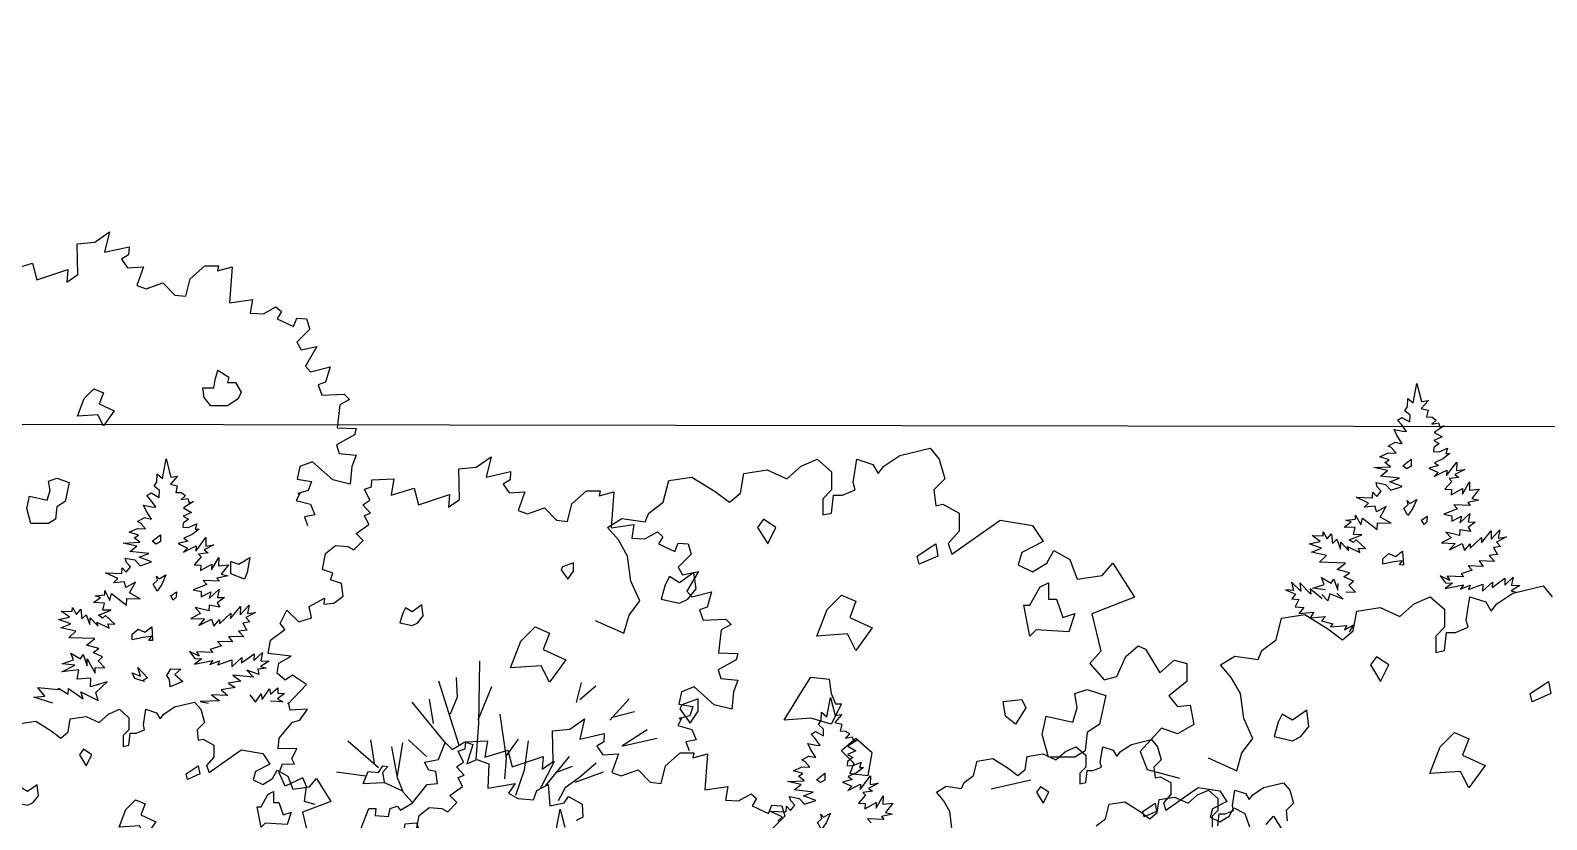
# Model space of a CAD drawing. Header units: inches. Extents: x -11 to 128, y 7 to 56.
# Drawn here: x 47.444 to 48.76, y 23.763 to 24.448 of the extents above; entities that cross this region are included whole.
import ezdxf

# ---------------------------------------------------------------- set-up
doc = ezdxf.new("R2010")
doc.units = ezdxf.units.IN
doc.header["$MEASUREMENT"] = 0
doc.layers.add('CAY', color=94, linetype='Continuous')
doc.layers.add('CAY-3', color=61, linetype='Continuous')
picture_1 = doc.add_image_def('image1.jpg', size_in_pixel=(1680, 1093))

# ---------------------------------------------------------------- blocks, each defined once
blk = doc.blocks.new('A$C76451831')
at = {"layer": 'CAY'}
for p, q in [((2471.8, 2031.9), (2478.5, 2069.3)), ((2478.5, 2069.3), (2487.7, 2034.1)), ((2455.4, 2016.6), (2460.6, 2024.6)), ((2460.6, 2024.6), (2461.2, 2040.4)), ((2461.2, 2040.4), (2471.8, 2031.9)), ((2500.9, 2036.3), (2487.3, 2020.9)), ((2487.7, 2034.1), (2500.9, 2036.3)), ((2441.2, 1998.5), (2449.5, 2003.7)), ((2449, 1990.1), (2441.2, 1998.5)), ((2449.5, 2003.7), (2465, 1995)), ((2465.5, 2008.1), (2455.4, 2016.6)), ((2465, 1995), (2465.5, 2008.1)), ((2487.3, 2020.9), (2500.3, 2017.8)), ((2500.3, 2017.8), (2497.6, 2004.7)), ((2497.6, 2004.7), (2508, 2004.3)), ((2515.9, 1998.6), (2507.5, 1990.8)), ((2507.5, 1990.8), (2520.7, 1993)), ((2508, 2004.3), (2515.9, 1998.6)), ((2520.7, 1993), (2523.1, 1984.8)), ((2435.1, 1980.1), (2451.3, 1976.8)), ((2440.1, 1969.1), (2435.1, 1980.1)), ((2450.4, 1952.9), (2440.1, 1969.1)), ((2459, 1976.6), (2449, 1990.1)), ((2451.3, 1976.8), (2459, 1976.6)), ((2527.9, 1966), (2511.8, 1958.9)), ((2531.4, 1987.2), (2512.4, 1974.7)), ((2512.4, 1974.7), (2527.9, 1966)), ((2523.1, 1984.8), (2531.4, 1987.2)), ((1479.9, 1929.8), (1538.3, 1944)), ((1538.3, 1944), (1555.9, 1922.7)), ((2407, 1927.6), (2423.1, 1935.2)), ((2423.1, 1935.2), (2438.9, 1934.7)), ((2423.5, 1948.4), (2437, 1956)), ((2428.9, 1945.4), (2423.5, 1948.4)), ((2438.9, 1934.7), (2428.9, 1945.4)), ((2437, 1956), (2450.4, 1952.9)), ((2511.3, 1945.3), (2511.1, 1937.6)), ((2511.1, 1937.6), (2521.5, 1937.2)), ((2522, 1953.1), (2511.3, 1945.3)), ((2511.8, 1958.9), (2522, 1953.1)), ((2521.5, 1937.2), (2538.1, 1944.4)), ((2538.1, 1944.4), (2535, 1934)), ((2535, 1934), (2542.7, 1933.8)), ((1261.1, 1885), (1288.9, 1909.2)), ((1288.9, 1909.2), (1320.1, 1922.7)), ((1320.1, 1922.7), (1347.8, 1898.6)), ((1389.7, 1877.9), (1396.8, 1922.7)), ((1396.8, 1922.7), (1427.4, 1912.7)), ((1427.4, 1912.7), (1438, 1895)), ((1438, 1895), (1448.6, 1909.2)), ((1448.6, 1909.2), (1479.9, 1929.8)), ((1555.9, 1922.7), (1566.6, 1885)), ((2395.4, 1906.7), (2427.6, 1908.3)), ((2421.9, 1900.8), (2395.4, 1906.7)), ((2425.3, 1922), (2407, 1927.6)), ((2417, 1916.8), (2425.3, 1922)), ((2427.6, 1908.3), (2417, 1916.8)), ((2520.6, 1910.5), (2501.8, 1905.7)), ((2501.8, 1905.7), (2520.1, 1897.4)), ((2529.2, 1923.4), (2513.1, 1916.2)), ((2513.1, 1916.2), (2520.6, 1910.5)), ((2542.7, 1933.8), (2529.2, 1923.4)), ((2536.2, 1891.4), (2555.7, 1917.4)), ((2555.7, 1917.4), (2555.1, 1901.1)), ((1022.3, 1839.6), (1033, 1881.5)), ((1033, 1881.5), (1077.8, 1888.5)), ((1077.8, 1888.5), (1122.6, 1860.8)), ((1171.5, 1857.3), (1178, 1895)), ((1178, 1895), (1223.4, 1902.1)), ((1223.4, 1902.1), (1261.1, 1885)), ((1347.8, 1898.6), (1347.8, 1863.8)), ((1393.2, 1863.8), (1389.7, 1877.9)), ((1566.6, 1885), (1545.3, 1863.8)), ((2402.2, 1869.3), (2399.8, 1877.6)), ((2399.8, 1877.6), (2418.2, 1874.2)), ((2408.4, 1890.4), (2421.9, 1900.8)), ((2445.4, 1886.4), (2408.4, 1890.4)), ((2426.6, 1879.3), (2445.4, 1886.4)), ((2450.3, 1870.4), (2426.6, 1879.3)), ((2512.1, 1889.5), (2536.6, 1901.8)), ((2520.1, 1897.4), (2512.1, 1889.5)), ((2546.2, 1880.1), (2532.6, 1864.8)), ((2536.6, 1901.8), (2536.2, 1891.4)), ((2559.6, 1887.8), (2541, 1885.8)), ((2541, 1885.8), (2546.2, 1880.1)), ((2571.1, 1903.3), (2552.1, 1893.5)), ((2552.1, 1893.5), (2559.6, 1887.8)), ((2555.1, 1901.1), (2571.1, 1903.3)), ((2566.7, 1855.4), (2580.6, 1878.9)), ((2580.6, 1878.9), (2580.1, 1863.1)), ((1122.6, 1860.8), (1150.3, 1839.6)), ((1150.3, 1839.6), (1171.5, 1857.3)), ((1347.8, 1863.8), (1330.7, 1846.6)), ((1330.7, 1846.6), (1330.7, 1815.4)), ((1347.8, 1818.9), (1351.4, 1853.7)), ((1351.4, 1853.7), (1369, 1853.7)), ((1369, 1853.7), (1393.2, 1863.8)), ((1545.3, 1863.8), (1548.9, 1833.1)), ((2361.6, 1849.4), (2393.3, 1848.3)), ((2385.3, 1838.2), (2361.6, 1849.4)), ((2393.3, 1848.3), (2393.7, 1859.2)), ((2393.7, 1859.2), (2401.6, 1850.7)), ((2401.6, 1850.7), (2409.6, 1860.9)), ((2409.6, 1860.9), (2402.2, 1869.3)), ((2418.2, 1874.2), (2428.7, 1862.9)), ((2428.7, 1862.9), (2450.3, 1870.4)), ((2532.6, 1864.8), (2545.7, 1864.3)), ((2545.3, 1853.9), (2567, 1866.3)), ((2545.7, 1864.3), (2545.3, 1853.9)), ((2567, 1866.3), (2566.7, 1855.4)), ((2580.1, 1863.1), (2599.2, 1865.2)), ((2599.2, 1865.2), (2585, 1847.1)), ((2585, 1847.1), (2598.4, 1843.9)), ((987.6, 1801.8), (994.6, 1818.9)), ((994.6, 1818.9), (1022.3, 1839.6)), ((1330.7, 1815.4), (1347.8, 1818.9)), ((1548.9, 1833.1), (1563, 1836)), ((1563, 1836), (1594.3, 1818.9)), ((1594.3, 1818.9), (1594.3, 1784.1)), ((2376.8, 1830.3), (2385.3, 1838.2)), ((2398.2, 1832.3), (2376.8, 1830.3)), ((2400.5, 1821.3), (2398.2, 1832.3)), ((2419.5, 1831.5), (2400.5, 1821.3)), ((2407.9, 1810.6), (2419.5, 1831.5)), ((2557.5, 1826.7), (2530.9, 1816.8)), ((2530.9, 1816.8), (2546.6, 1813.5)), ((2581.8, 1833.6), (2550.1, 1834.7)), ((2550.1, 1834.7), (2557.5, 1826.7)), ((2562, 1799.8), (2581.2, 1817.7)), ((2598.4, 1843.9), (2577, 1839.2)), ((2577, 1839.2), (2581.8, 1833.6)), ((2581.2, 1817.7), (2577.9, 1802)), ((915, 1791.2), (942.7, 1808.3)), ((935.7, 1767), (915, 1791.2)), ((942.7, 1808.3), (987.6, 1801.8)), ((1580.1, 1739.3), (1673.3, 1805.4)), ((1673.3, 1805.4), (1735.8, 1794.7)), ((1735.8, 1794.7), (1756.4, 1764.1)), ((2338.3, 1791.8), (2351.8, 1801.7)), ((2359.6, 1791), (2338.3, 1791.8)), ((2341.5, 1804.8), (2360.1, 1806.9)), ((2351.8, 1801.7), (2341.5, 1804.8)), ((2356.4, 1777.5), (2359.6, 1791)), ((2360.1, 1806.9), (2360.4, 1815)), ((2360.4, 1815), (2370.2, 1796.1)), ((2370.2, 1796.1), (2373.4, 1809.1)), ((2373.4, 1809.1), (2402, 1786.8)), ((2402, 1786.8), (2402.5, 1799.9)), ((2402.5, 1799.9), (2428.8, 1799)), ((2428.8, 1799), (2407.9, 1810.6)), ((2546.6, 1813.5), (2546.3, 1803.1)), ((2546.3, 1803.1), (2565.2, 1812.8)), ((2565.2, 1812.8), (2562, 1799.8)), ((2591.5, 1801.5), (2577.6, 1791.1)), ((2577.6, 1791.1), (2582.7, 1783.2)), ((2577.9, 1802), (2591.5, 1801.5)), ((953.4, 1735.8), (935.7, 1767)), ((1594.3, 1784.1), (1573, 1759.9)), ((1573, 1759.9), (1580.1, 1739.3)), ((1756.4, 1764.1), (1715.1, 1742.8)), ((2270.6, 1759.2), (2292, 1763.9)), ((2294.3, 1750.7), (2270.6, 1759.2)), ((2292, 1763.9), (2276.1, 1775.3)), ((2276.1, 1775.3), (2297.4, 1774.6)), ((2297.4, 1774.6), (2297.7, 1782.3)), ((2297.7, 1782.3), (2305.3, 1768.9)), ((2305.3, 1768.9), (2313.9, 1779)), ((2313.9, 1779), (2315.9, 1760.3)), ((2315.9, 1760.3), (2323.9, 1768.2)), ((2323.9, 1768.2), (2331.4, 1749.4)), ((2331.4, 1749.4), (2331.9, 1762.5)), ((2331.9, 1762.5), (2347.1, 1746.1)), ((2347.9, 1767.4), (2372.2, 1777)), ((2355.9, 1761.7), (2347.9, 1767.4)), ((2361.5, 1766.9), (2355.9, 1761.7)), ((2372.2, 1777), (2356.4, 1777.5)), ((2379.5, 1750.4), (2361.5, 1766.9)), ((2545.1, 1770.9), (2526.2, 1761.2)), ((2526.2, 1761.2), (2552.9, 1760.2)), ((2561.2, 1775.8), (2534.7, 1782.2)), ((2534.7, 1782.2), (2545.1, 1770.9)), ((2552.9, 1760.2), (2541.6, 1747.5)), ((2541.6, 1747.5), (2566, 1759.8)), ((2561.5, 1786.7), (2561.2, 1775.8)), ((2582.7, 1783.2), (2561.5, 1786.7)), ((2566, 1759.8), (2571, 1746.5)), ((2571, 1746.5), (2581.9, 1759.2)), ((2581.6, 1751.1), (2603.6, 1771.6)), ((2581.9, 1759.2), (2581.6, 1751.1)), ((2603.3, 1761.2), (2622.6, 1784.5)), ((2603.6, 1771.6), (2603.3, 1761.2)), ((2622.1, 1768.2), (2639, 1786.7)), ((2622.6, 1784.5), (2622.1, 1768.2)), ((2651.7, 1772.6), (2632.8, 1762.9)), ((2632.8, 1762.9), (2640.2, 1754.5)), ((2639, 1786.7), (2635.8, 1770.5)), ((2635.8, 1770.5), (2651.7, 1772.6)), ((4659.2, 1730), (4666, 1767.4)), ((4666, 1767.4), (4675.2, 1732.1)), ((959.8, 1687.4), (953.4, 1735.8)), ((1715.1, 1742.8), (1708.1, 1718.6)), ((1763.5, 1722.2), (1777.1, 1746.4)), ((1777.1, 1746.4), (1808.3, 1729.3)), ((1808.3, 1729.3), (1822.5, 1690.9)), ((2275, 1743.2), (2294.3, 1750.7)), ((2304.2, 1736.7), (2275, 1743.2)), ((2290.6, 1724.1), (2304.2, 1736.7)), ((2347.1, 1746.1), (2344.7, 1754.4)), ((2344.7, 1754.4), (2368.3, 1742.7)), ((2365.9, 1750.9), (2379.5, 1750.4)), ((2368.3, 1742.7), (2365.9, 1750.9)), ((2634.6, 1738.8), (2618.3, 1736.6)), ((2618.3, 1736.6), (2628.7, 1725.4)), ((2640.2, 1754.5), (2627, 1752.2)), ((2627, 1752.2), (2634.6, 1738.8)), ((4648.1, 1722.6), (4648.6, 1738.5)), ((4648.6, 1738.5), (4659.2, 1730)), ((4688.4, 1734.4), (4674.7, 1719)), ((4675.2, 1732.1), (4688.4, 1734.4)), ((1708.1, 1718.6), (1735.8, 1705.1)), ((1735.8, 1705.1), (1763.5, 1722.2)), ((1870.8, 1698), (1891.4, 1722.2)), ((1891.4, 1722.2), (1933.3, 1656.1)), ((2340.9, 1722.3), (2290.6, 1724.1)), ((2324.6, 1709.7), (2340.9, 1722.3)), ((2348.4, 1703.5), (2324.6, 1709.7)), ((2337.7, 1695.7), (2348.4, 1703.5)), ((2585.5, 1708.3), (2564, 1701.4)), ((2564, 1701.4), (2569.2, 1695.7)), ((2577.7, 1716.8), (2585.5, 1708.3)), ((2607.1, 1715.7), (2577.7, 1716.8)), ((2628.7, 1725.4), (2599.3, 1726.4)), ((2599.3, 1726.4), (2607.1, 1715.7)), ((4628.6, 1696.6), (4636.9, 1701.7)), ((4636.9, 1701.7), (4652.5, 1693)), ((4642.8, 1714.7), (4648.1, 1722.6)), ((4653, 1706.2), (4642.8, 1714.7)), ((4652.5, 1693), (4653, 1706.2)), ((4674.7, 1719), (4687.7, 1715.8)), ((4687.7, 1715.8), (4685, 1702.8)), ((4685, 1702.8), (4695.4, 1702.4)), ((4695.4, 1702.4), (4703.4, 1696.7)), ((977.5, 1649), (959.8, 1687.4)), ((1822.5, 1690.9), (1870.8, 1698)), ((2224.6, 1670.4), (2244.1, 1661.9)), ((2240.6, 1669.3), (2224.6, 1670.4)), ((2236.3, 1685.2), (2240.6, 1669.3)), ((2254.4, 1667.9), (2236.3, 1685.2)), ((2252.8, 1684.1), (2254.4, 1667.9)), ((2273.6, 1662), (2252.8, 1684.1)), ((2272.6, 1672.4), (2273.6, 1662)), ((2295.9, 1653.3), (2272.6, 1672.4)), ((2278, 1673.7), (2299.6, 1681.1)), ((2301.9, 1670.6), (2278, 1673.7)), ((2294.6, 1694.5), (2313.2, 1683.4)), ((2299.6, 1681.1), (2294.6, 1694.5)), ((2313.2, 1683.4), (2318.5, 1691.4)), ((2318.5, 1691.4), (2325.9, 1669.8)), ((2325.9, 1669.8), (2326.4, 1682.9)), ((2356, 1687.3), (2337.7, 1695.7)), ((2347.5, 1679.5), (2356, 1687.3)), ((2360.2, 1665.9), (2347.5, 1679.5)), ((2524, 1697.3), (2533.9, 1683.8)), ((2542.3, 1688.5), (2524, 1697.3)), ((2547.5, 1683.4), (2533.6, 1673)), ((2533.6, 1673), (2568.7, 1679.9)), ((2533.9, 1683.8), (2547.5, 1683.4)), ((2569.2, 1695.7), (2537.1, 1696.9)), ((2537.1, 1696.9), (2542.3, 1688.5)), ((2568.7, 1679.9), (2563, 1671.9)), ((2563, 1671.9), (2581.8, 1679.4)), ((2578.8, 1671.4), (2605.9, 1681.3)), ((2581.8, 1679.4), (2578.8, 1671.4)), ((2605.4, 1667.7), (2624.6, 1685.6)), ((2605.9, 1681.3), (2605.4, 1667.7)), ((2624.3, 1675.2), (2648.9, 1693)), ((2624.6, 1685.6), (2624.3, 1675.2)), ((2648.4, 1679.8), (2664.8, 1695.1)), ((2648.9, 1693), (2648.4, 1679.8)), ((2677.9, 1678.8), (2661.2, 1668.5)), ((2664.8, 1695.1), (2661.6, 1679.4)), ((2661.6, 1679.4), (2677.9, 1678.8)), ((2664.3, 1664.1), (2722.6, 1678.3)), ((2722.6, 1678.3), (2740.3, 1657)), ((4627.6, 1667.1), (4622.5, 1678.2)), ((4622.5, 1678.2), (4638.7, 1674.9)), ((4636.5, 1688.1), (4628.6, 1696.6)), ((4646.4, 1674.6), (4636.5, 1688.1)), ((4638.7, 1674.9), (4646.4, 1674.6)), ((4703.4, 1696.7), (4694.9, 1688.8)), ((4694.9, 1688.8), (4708.2, 1691.1)), ((4718.8, 1685.3), (4699.8, 1672.8)), ((4699.8, 1672.8), (4715.4, 1664.1)), ((4708.2, 1691.1), (4710.6, 1682.8)), ((4710.6, 1682.8), (4718.8, 1685.3)), ((956.3, 1621.3), (977.5, 1649)), ((1933.3, 1656.1), (1850.8, 1624.3)), ((2244.1, 1661.9), (2237.2, 1653)), ((2237.2, 1653), (2250.5, 1651.6)), ((2250.5, 1651.6), (2243.7, 1637.7)), ((2306.7, 1649.3), (2295.1, 1661.4)), ((2310.8, 1662.9), (2306.7, 1649.3)), ((2336, 1652.2), (2310.8, 1662.9)), ((2323.9, 1664.2), (2336, 1652.2)), ((2341.7, 1666.5), (2360.2, 1665.9)), ((2445.5, 1619.3), (2473.2, 1643.5)), ((2473.2, 1643.5), (2504.5, 1657)), ((2504.5, 1657), (2532.2, 1632.9)), ((2574, 1612.2), (2581.1, 1657)), ((2581.1, 1657), (2611.8, 1647)), ((2611.8, 1647), (2622.4, 1629.3)), ((2622.4, 1629.3), (2633, 1643.5)), ((2633, 1643.5), (2664.3, 1664.1)), ((2661.2, 1668.5), (2672, 1665.4)), ((4611, 1646.4), (4624.4, 1654.1)), ((4616.3, 1643.5), (4611, 1646.4)), ((4626.4, 1632.7), (4616.3, 1643.5)), ((4624.4, 1654.1), (4637.9, 1650.9)), ((4637.9, 1650.9), (4627.6, 1667.1)), ((4698.8, 1643.4), (4698.5, 1635.7)), ((4709.5, 1651.1), (4698.8, 1643.4)), ((4715.4, 1664.1), (4699.3, 1656.9)), ((4699.3, 1656.9), (4709.5, 1651.1)), ((4708.9, 1635.3), (4725.5, 1642.4)), ((4725.5, 1642.4), (4722.4, 1632.1)), ((946.3, 1586.5), (956.3, 1621.3)), ((1850.8, 1624.3), (1867.9, 1552.3)), ((2206.7, 1573.9), (2217.3, 1615.8)), ((2217.3, 1615.8), (2262.1, 1622.8)), ((2243.7, 1637.7), (2260.2, 1636.6)), ((2260.2, 1636.6), (2250.4, 1624.7)), ((2250.4, 1624.7), (2279.7, 1627.6)), ((2262.1, 1622.8), (2306.9, 1595.1)), ((2279.7, 1627.6), (2272.6, 1616.4)), ((2272.6, 1616.4), (2301.9, 1619.3)), ((2301.9, 1619.3), (2294.6, 1610.4)), ((2355.9, 1591.6), (2362.4, 1629.3)), ((2362.4, 1629.3), (2407.8, 1636.4)), ((2407.8, 1636.4), (2445.5, 1619.3)), ((2532.2, 1632.9), (2532.2, 1598.1)), ((2577.6, 1598.1), (2574, 1612.2)), ((4594.4, 1625.7), (4610.5, 1633.3)), ((4612.8, 1620.1), (4594.4, 1625.7)), ((4604.5, 1614.9), (4612.8, 1620.1)), ((4615, 1606.4), (4604.5, 1614.9)), ((4610.5, 1633.3), (4626.4, 1632.7)), ((4698.5, 1635.7), (4708.9, 1635.3)), ((4716.6, 1621.4), (4700.5, 1614.3)), ((4700.5, 1614.3), (4708, 1608.6)), ((4730.1, 1631.8), (4716.6, 1621.4)), ((4722.4, 1632.1), (4730.1, 1631.8)), ((4723.6, 1589.4), (4743.1, 1615.5)), ((4743.1, 1615.5), (4742.6, 1599.2)), ((890.9, 1611.3), (946.3, 1586.5)), ((2294.6, 1610.4), (2316.5, 1604.8)), ((2306.9, 1595.1), (2334.7, 1573.9)), ((2316.5, 1604.8), (2311.6, 1598.8)), ((2311.6, 1598.8), (2343.6, 1601.9)), ((2334.7, 1573.9), (2355.9, 1591.6)), ((2339, 1593.3), (2356.7, 1603.2)), ((2343.6, 1601.9), (2339, 1593.3)), ((2356.7, 1603.2), (2347.6, 1589.1)), ((2532.2, 1598.1), (2515.1, 1580.9)), ((2532.2, 1553.2), (2535.7, 1588)), ((2535.7, 1588), (2553.4, 1588)), ((2553.4, 1588), (2577.6, 1598.1)), ((4582.8, 1604.8), (4615, 1606.4)), ((4609.3, 1598.9), (4582.8, 1604.8)), ((4595.8, 1588.5), (4609.3, 1598.9)), ((4632.8, 1584.5), (4595.8, 1588.5)), ((4614, 1577.4), (4632.8, 1584.5)), ((4708, 1608.6), (4689.3, 1603.8)), ((4689.3, 1603.8), (4707.5, 1595.4)), ((4699.6, 1587.6), (4724, 1599.9)), ((4707.5, 1595.4), (4699.6, 1587.6)), ((4724, 1599.9), (4723.6, 1589.4)), ((4747.1, 1585.9), (4728.4, 1583.8)), ((4728.4, 1583.8), (4733.7, 1578.2)), ((4758.5, 1601.4), (4739.6, 1591.6)), ((4739.6, 1591.6), (4747.1, 1585.9)), ((4742.6, 1599.2), (4758.5, 1601.4)), ((1916.2, 1541.7), (1940.4, 1562.3)), ((1940.4, 1562.3), (1954.5, 1555.8)), ((1954.5, 1555.8), (1982.2, 1510.4)), ((2171.9, 1536.1), (2179, 1553.2)), ((2179, 1553.2), (2206.7, 1573.9)), ((2515.1, 1580.9), (2515.1, 1549.7)), ((2515.1, 1549.7), (2532.2, 1553.2)), ((4580.8, 1546.4), (4581.1, 1557.2)), ((4581.1, 1557.2), (4589, 1548.8)), ((4587.2, 1575.6), (4605.7, 1572.3)), ((4589.7, 1567.4), (4587.2, 1575.6)), ((4589, 1548.8), (4597.1, 1559)), ((4597.1, 1559), (4589.7, 1567.4)), ((4605.7, 1572.3), (4616.2, 1561)), ((4637.7, 1568.4), (4614, 1577.4)), ((4616.2, 1561), (4637.7, 1568.4)), ((4733.7, 1578.2), (4720, 1562.8)), ((4720, 1562.8), (4733.1, 1562.4)), ((4732.8, 1552), (4754.5, 1564.3)), ((4733.1, 1562.4), (4732.8, 1552)), ((4754.1, 1553.5), (4768.1, 1577)), ((4754.5, 1564.3), (4754.1, 1553.5)), ((4768.1, 1577), (4767.5, 1561.2)), ((4767.5, 1561.2), (4786.6, 1563.2)), ((4786.6, 1563.2), (4772.4, 1545.1)), ((1867.9, 1552.3), (1846.6, 1528.1)), ((1846.6, 1528.1), (1874.3, 1496.9)), ((1899.1, 1503.3), (1916.2, 1541.7)), ((1982.2, 1510.4), (2010, 1534.6)), ((2010, 1534.6), (2034.1, 1528.1)), ((2034.1, 1528.1), (2034.1, 1493.3)), ((2099.4, 1525.5), (2127.1, 1542.6)), ((2120, 1501.3), (2099.4, 1525.5)), ((2127.1, 1542.6), (2171.9, 1536.1)), ((4572.7, 1536.2), (4549.1, 1547.5)), ((4549.1, 1547.5), (4580.8, 1546.4)), ((4564.3, 1528.4), (4572.7, 1536.2)), ((4585.6, 1530.3), (4564.3, 1528.4)), ((4588, 1519.4), (4585.6, 1530.3)), ((4606.9, 1529.6), (4588, 1519.4)), ((4595.3, 1508.7), (4606.9, 1529.6)), ((4745, 1524.8), (4718.3, 1514.8)), ((4769.2, 1531.6), (4737.5, 1532.7)), ((4737.5, 1532.7), (4745, 1524.8)), ((4785.9, 1541.9), (4764.4, 1537.2)), ((4764.4, 1537.2), (4769.2, 1531.6)), ((4772.4, 1545.1), (4785.9, 1541.9)), ((1874.3, 1496.9), (1899.1, 1503.3)), ((2137.7, 1470.1), (2120, 1501.3)), ((4525.8, 1489.8), (4539.3, 1499.8)), ((4528.9, 1502.9), (4547.6, 1504.9)), ((4539.3, 1499.8), (4528.9, 1502.9)), ((4547.6, 1504.9), (4547.9, 1513.1)), ((4547.9, 1513.1), (4557.6, 1494.1)), ((4557.6, 1494.1), (4560.8, 1507.2)), ((4560.8, 1507.2), (4589.5, 1484.9)), ((4589.5, 1484.9), (4589.9, 1498)), ((4589.9, 1498), (4616.2, 1497.1)), ((4616.2, 1497.1), (4595.3, 1508.7)), ((4718.3, 1514.8), (4734.1, 1511.6)), ((4734.1, 1511.6), (4733.7, 1501.1)), ((4733.7, 1501.1), (4752.6, 1510.9)), ((4749.5, 1497.9), (4768.7, 1515.8)), ((4752.6, 1510.9), (4749.5, 1497.9)), ((4779, 1499.6), (4765, 1489.2)), ((4768.7, 1515.8), (4765.4, 1500)), ((4765.4, 1500), (4779, 1499.6)), ((2034.1, 1493.3), (1999.3, 1465.6)), ((1999.3, 1465.6), (2016.4, 1445)), ((2144.2, 1421.7), (2137.7, 1470.1)), ((4463.6, 1473.4), (4484.8, 1472.7)), ((4479.5, 1462), (4463.6, 1473.4)), ((4484.8, 1472.7), (4485.1, 1480.4)), ((4485.1, 1480.4), (4492.8, 1466.9)), ((4492.8, 1466.9), (4501.3, 1477.1)), ((4501.3, 1477.1), (4503.4, 1458.4)), ((4503.4, 1458.4), (4511.4, 1466.3)), ((4511.4, 1466.3), (4518.8, 1447.4)), ((4547, 1489.1), (4525.8, 1489.8)), ((4535.3, 1465.5), (4559.7, 1475)), ((4543.3, 1459.7), (4535.3, 1465.5)), ((4543.8, 1475.6), (4547, 1489.1)), ((4559.7, 1475), (4543.8, 1475.6)), ((4732.6, 1469), (4713.7, 1459.2)), ((4722.1, 1480.2), (4732.6, 1469)), ((4748.6, 1473.9), (4722.1, 1480.2)), ((4749, 1484.7), (4748.6, 1473.9)), ((4770.2, 1481.3), (4749, 1484.7)), ((4765, 1489.2), (4770.2, 1481.3)), ((4769, 1449.1), (4791.1, 1469.7)), ((4790.7, 1459.3), (4810.1, 1482.6)), ((4791.1, 1469.7), (4790.7, 1459.3)), ((4809.5, 1466.3), (4826.5, 1484.8)), ((4810.1, 1482.6), (4809.5, 1466.3)), ((4839.1, 1470.7), (4820.2, 1461)), ((4826.5, 1484.8), (4823.2, 1468.6)), ((4823.2, 1468.6), (4839.1, 1470.7)), ((2016.4, 1445), (2040.6, 1447.9)), ((2040.6, 1447.9), (2047.7, 1410.1)), ((4458, 1457.3), (4479.5, 1462)), ((4481.7, 1448.7), (4458, 1457.3)), ((4462.4, 1441.3), (4481.7, 1448.7)), ((4491.7, 1434.8), (4462.4, 1441.3)), ((4518.8, 1447.4), (4519.3, 1460.6)), ((4519.3, 1460.6), (4534.6, 1444.2)), ((4534.6, 1444.2), (4532.2, 1452.4)), ((4532.2, 1452.4), (4555.8, 1440.7)), ((4548.9, 1465), (4543.3, 1459.7)), ((4566.9, 1448.5), (4548.9, 1465)), ((4555.8, 1440.7), (4553.3, 1449)), ((4553.3, 1449), (4566.9, 1448.5)), ((4713.7, 1459.2), (4740.4, 1458.3)), ((4740.4, 1458.3), (4729, 1445.5)), ((4729, 1445.5), (4753.5, 1457.8)), ((4753.5, 1457.8), (4758.5, 1444.5)), ((4758.5, 1444.5), (4769.3, 1457.3)), ((4769.3, 1457.3), (4769, 1449.1)), ((4822.1, 1436.9), (4805.7, 1434.7)), ((4827.6, 1452.5), (4814.4, 1450.3)), ((4814.4, 1450.3), (4822.1, 1436.9)), ((4820.2, 1461), (4827.6, 1452.5)), ((2047.7, 1410.1), (2016.4, 1392.5)), ((2161.9, 1383.3), (2144.2, 1421.7)), ((4478.1, 1422.1), (4491.7, 1434.8)), ((4528.3, 1420.4), (4478.1, 1422.1)), ((4512, 1407.8), (4528.3, 1420.4)), ((4535.8, 1401.5), (4512, 1407.8)), ((4794.5, 1413.8), (4765.1, 1414.8)), ((4765.1, 1414.8), (4773, 1406.4)), ((4786.8, 1424.5), (4794.5, 1413.8)), ((4816.2, 1423.5), (4786.8, 1424.5)), ((4805.7, 1434.7), (4816.2, 1423.5)), ((1985.2, 1403.1), (1943.9, 1358.2)), ((2016.4, 1392.5), (1985.2, 1403.1)), ((2140.7, 1355.6), (2161.9, 1383.3)), ((4465.5, 1371.8), (4487, 1379.2)), ((4487, 1379.2), (4482, 1392.5)), ((4482, 1392.5), (4500.7, 1381.4)), ((4500.7, 1381.4), (4505.9, 1389.4)), ((4505.9, 1389.4), (4513.4, 1367.9)), ((4513.4, 1367.9), (4513.8, 1381)), ((4513.8, 1381), (4528.7, 1353.7)), ((4525.1, 1393.7), (4535.8, 1401.5)), ((4543.4, 1385.4), (4525.1, 1393.7)), ((4535, 1377.5), (4543.4, 1385.4)), ((4547.7, 1363.9), (4535, 1377.5)), ((4711.4, 1395.4), (4721.4, 1381.9)), ((4729.7, 1386.6), (4711.4, 1395.4)), ((4735, 1381.4), (4721, 1371)), ((4721, 1371), (4756.1, 1378)), ((4721.4, 1381.9), (4735, 1381.4)), ((4724.6, 1394.9), (4729.7, 1386.6)), ((4756.7, 1393.8), (4724.6, 1394.9)), ((4756.1, 1378), (4750.4, 1370)), ((4750.4, 1370), (4769.3, 1377.5)), ((4773, 1406.4), (4751.5, 1399.4)), ((4751.5, 1399.4), (4756.7, 1393.8)), ((4766.3, 1369.4), (4793.3, 1379.4)), ((4769.3, 1377.5), (4766.3, 1369.4)), ((4792.9, 1365.8), (4812.1, 1383.7)), ((4793.3, 1379.4), (4792.9, 1365.8)), ((4811.7, 1373.3), (4836.3, 1391)), ((4812.1, 1383.7), (4811.7, 1373.3)), ((4835.9, 1377.9), (4852.3, 1393.2)), ((4836.3, 1391), (4835.9, 1377.9)), ((4852.3, 1393.2), (4849, 1377.4)), ((4849, 1377.4), (4865.3, 1376.9)), ((1943.9, 1358.2), (1957.5, 1323.4)), ((2130.6, 1320.8), (2140.7, 1355.6)), ((4464.9, 1355.9), (4489.4, 1368.7)), ((4497.2, 1360.3), (4464.9, 1355.9)), ((4489.4, 1368.7), (4465.5, 1371.8)), ((4493.9, 1341.8), (4497.2, 1360.3)), ((4528.7, 1353.7), (4529.1, 1364.6)), ((4529.1, 1364.6), (4547.7, 1363.9)), ((4834.8, 1345.7), (4795, 1349.9)), ((4795, 1349.9), (4810.5, 1338.4)), ((4822.1, 1359.3), (4834.8, 1345.7)), ((4845.4, 1350.8), (4822.1, 1359.3)), ((4859.4, 1363.5), (4843.5, 1361.3)), ((4843.5, 1361.3), (4845.4, 1350.8)), ((4865.3, 1376.9), (4848.6, 1366.6)), ((4848.6, 1366.6), (4859.4, 1363.5)), ((1957.5, 1323.4), (2020, 1306.3)), ((2075.2, 1345.6), (2130.6, 1320.8)), ((4431.5, 1309.1), (4418.5, 1325.8)), ((4418.5, 1325.8), (4458.3, 1321.7)), ((4458.3, 1321.7), (4458.4, 1324.4)), ((4458.4, 1324.4), (4477, 1312.9)), ((4477, 1312.9), (4477.4, 1323.8)), ((4477.4, 1323.8), (4505.7, 1304.2)), ((4520.7, 1343.6), (4493.9, 1341.8)), ((4520.1, 1327.3), (4520.7, 1343.6)), ((4552.2, 1337), (4520.1, 1327.3)), ((4530.1, 1316.5), (4552.2, 1337)), ((4799.6, 1325.7), (4772.7, 1321.2)), ((4772.7, 1321.2), (4785.5, 1310.3)), ((4810.5, 1338.4), (4786.3, 1334.3)), ((4786.3, 1334.3), (4799.6, 1325.7)), ((4851.8, 1302.5), (4865.7, 1323.4)), ((4865.7, 1323.4), (4868.1, 1312.9)), ((4868.1, 1312.9), (4882.1, 1325.5)), ((4882.1, 1325.5), (4881.7, 1314.6)), ((1732.8, 1302.8), (1656.2, 1285.1)), ((4410.2, 1307.5), (4431.5, 1309.1)), ((4446.9, 1295.4), (4410.2, 1307.5)), ((4501.2, 1317.5), (4535, 1300.5)), ((4505.7, 1304.2), (4501.2, 1317.5)), ((4535, 1300.5), (4530.1, 1316.5)), ((4682.3, 1288.4), (4721.2, 1297.8)), ((4721.2, 1297.8), (4733, 1283.7)), ((4769.3, 1300), (4732.1, 1298.6)), ((4732.1, 1298.6), (4747.8, 1295.7)), ((4753.8, 1311.4), (4769.3, 1300)), ((4785.5, 1310.3), (4753.8, 1311.4)), ((4828.1, 1311.5), (4838.5, 1297.6)), ((4838.5, 1297.6), (4849.5, 1313.5)), ((4849.5, 1313.5), (4851.8, 1302.5)), ((4891.6, 1298.4), (4867.6, 1299.3)), ((4894.8, 1314.2), (4881.4, 1304.2)), ((4881.4, 1304.2), (4891.6, 1298.4)), ((4881.7, 1314.6), (4894.8, 1314.2)), ((5943, 1269.4), (5949.7, 1306.8)), ((5949.7, 1306.8), (5958.9, 1271.5)), ((4384.3, 1256.1), (4414.2, 1260.8)), ((4414.2, 1260.8), (4444.1, 1242.4)), ((4476.7, 1240), (4481, 1265.2)), ((4481, 1265.2), (4511.3, 1269.9)), ((4511.3, 1269.9), (4536.5, 1258.5)), ((4536.5, 1258.5), (4554.9, 1274.6)), ((4554.9, 1274.6), (4575.8, 1283.7)), ((4575.8, 1283.7), (4594.3, 1267.5)), ((4594.3, 1267.5), (4594.3, 1244.3)), ((4622.2, 1253.8), (4626.9, 1283.7)), ((4626.9, 1283.7), (4647.3, 1277)), ((4647.3, 1277), (4654.4, 1265.2)), ((4654.4, 1265.2), (4661.5, 1274.6)), ((4661.5, 1274.6), (4682.3, 1288.4)), ((4733, 1283.7), (4740.1, 1258.5)), ((5926.6, 1254.1), (5931.9, 1262.1)), ((5931.9, 1262.1), (5932.4, 1277.9)), ((5932.4, 1277.9), (5943, 1269.4)), ((5972.1, 1273.8), (5958.5, 1258.4)), ((5958.9, 1271.5), (5972.1, 1273.8)), ((4444.1, 1242.4), (4462.6, 1228.2)), ((4462.6, 1228.2), (4476.7, 1240)), ((4594.3, 1244.3), (4582.9, 1232.9)), ((4582.9, 1232.9), (4582.9, 1212.1)), ((4594.3, 1214.4), (4596.6, 1237.6)), ((4596.6, 1237.6), (4608.4, 1237.6)), ((4608.4, 1237.6), (4624.5, 1244.3)), ((4624.5, 1244.3), (4622.2, 1253.8)), ((4740.1, 1258.5), (4725.9, 1244.3)), ((4725.9, 1244.3), (4728.3, 1223.9)), ((5912.4, 1236), (5920.7, 1241.1)), ((5920.2, 1227.6), (5912.4, 1236)), ((5920.7, 1241.1), (5936.3, 1232.4)), ((5936.7, 1245.6), (5926.6, 1254.1)), ((5936.3, 1232.4), (5936.7, 1245.6)), ((5958.5, 1258.4), (5971.5, 1255.2)), ((5971.5, 1255.2), (5968.8, 1242.2)), ((5968.8, 1242.2), (5979.2, 1241.8)), ((5987.1, 1236.1), (5978.7, 1228.2)), ((5979.2, 1241.8), (5987.1, 1236.1)), ((4582.9, 1212.1), (4594.3, 1214.4)), ((4728.3, 1223.9), (4737.7, 1225.8)), ((4737.7, 1225.8), (4758.6, 1214.4)), ((4749.1, 1161.4), (4811.2, 1205.4)), ((4758.6, 1214.4), (4758.6, 1191.2)), ((4811.2, 1205.4), (4852.9, 1198.3)), ((5192.6, 1187), (5205.3, 1219.7)), ((5205.3, 1219.7), (5219, 1206)), ((5219, 1206), (5243.2, 1220.8)), ((5243.2, 1220.8), (5259.1, 1215.5)), ((5259.1, 1215.5), (5247.5, 1178.6)), ((5906.3, 1217.6), (5922.5, 1214.3)), ((5911.3, 1206.6), (5906.3, 1217.6)), ((5921.6, 1190.3), (5911.3, 1206.6)), ((5930.2, 1214.1), (5920.2, 1227.6)), ((5922.5, 1214.3), (5930.2, 1214.1)), ((5978.7, 1228.2), (5991.9, 1230.5)), ((5999.1, 1203.5), (5983, 1196.4)), ((6002.6, 1224.7), (5983.6, 1212.2)), ((5983.6, 1212.2), (5999.1, 1203.5)), ((5991.9, 1230.5), (5994.4, 1222.3)), ((5994.4, 1222.3), (6002.6, 1224.7)), ((4758.6, 1191.2), (4744.4, 1175.1)), ((4744.4, 1175.1), (4749.1, 1161.4)), ((4866.7, 1177.9), (4839.1, 1163.7)), ((4852.9, 1198.3), (4866.7, 1177.9)), ((5165.2, 1181.8), (5192.6, 1187)), ((5173.6, 1165.9), (5165.2, 1181.8)), ((5247.5, 1178.6), (5266.4, 1187)), ((5266.4, 1187), (5289.7, 1178.6)), ((5289.7, 1178.6), (5287.5, 1131.1)), ((5878.2, 1165.1), (5894.3, 1172.7)), ((5894.3, 1172.7), (5910.1, 1172.2)), ((5894.8, 1185.8), (5908.2, 1193.5)), ((5900.1, 1182.9), (5894.8, 1185.8)), ((5910.1, 1172.2), (5900.1, 1182.9)), ((5908.2, 1193.5), (5921.6, 1190.3)), ((5982.6, 1182.8), (5982.3, 1175.1)), ((5982.3, 1175.1), (5992.7, 1174.7)), ((5993.3, 1190.6), (5982.6, 1182.8)), ((5983, 1196.4), (5993.3, 1190.6)), ((5992.7, 1174.7), (6009.3, 1181.8)), ((6009.3, 1181.8), (6006.2, 1171.5)), ((4839.1, 1163.7), (4834.4, 1147.6)), ((4834.4, 1147.6), (4852.9, 1138.5)), ((4852.9, 1138.5), (4871.4, 1149.9)), ((4871.4, 1149.9), (4880.4, 1166.1)), ((4880.4, 1166.1), (4901.2, 1154.7)), ((4901.2, 1154.7), (4910.7, 1129.1)), ((4942.9, 1133.8), (4956.7, 1149.9)), ((4956.7, 1149.9), (4984.6, 1105.9)), ((5187.3, 1163.8), (5173.6, 1165.9)), ((5190.5, 1140.6), (5187.3, 1163.8)), ((5866.6, 1144.2), (5898.8, 1145.8)), ((5893.1, 1138.3), (5866.6, 1144.2)), ((5896.6, 1159.5), (5878.2, 1165.1)), ((5888.2, 1154.3), (5896.6, 1159.5)), ((5898.8, 1145.8), (5888.2, 1154.3)), ((5991.8, 1148), (5973, 1143.2)), ((5973, 1143.2), (5991.3, 1134.9)), ((6000.4, 1160.8), (5984.3, 1153.7)), ((5984.3, 1153.7), (5991.8, 1148)), ((6013.9, 1171.3), (6000.4, 1160.8)), ((6006.2, 1171.5), (6013.9, 1171.3)), ((6007.4, 1128.9), (6026.9, 1154.9)), ((6026.9, 1154.9), (6026.3, 1138.6)), ((4910.7, 1129.1), (4942.9, 1133.8)), ((5142, 1102.7), (5170.5, 1138.5)), ((5170.5, 1138.5), (5190.5, 1140.6)), ((5287.5, 1131.1), (5340.3, 1140.6)), ((5340.3, 1140.6), (5327.6, 1121.6)), ((5327.6, 1121.6), (5345.5, 1111.1)), ((5376.1, 1109), (5382.5, 1126.9)), ((5382.5, 1126.9), (5404.6, 1138.5)), ((5404.6, 1138.5), (5407.8, 1097.4)), ((5435.2, 1102.7), (5443.6, 1115.3)), ((5443.6, 1115.3), (5470, 1100.6)), ((5871, 1115), (5889.4, 1111.7)), ((5873.4, 1106.8), (5871, 1115)), ((5879.6, 1127.9), (5893.1, 1138.3)), ((5916.6, 1123.9), (5879.6, 1127.9)), ((5897.8, 1116.8), (5916.6, 1123.9)), ((5921.5, 1107.8), (5897.8, 1116.8)), ((5983.3, 1127), (6007.8, 1139.3)), ((5991.3, 1134.9), (5983.3, 1127)), ((6017.4, 1117.6), (6003.8, 1102.2)), ((6007.8, 1139.3), (6007.4, 1128.9)), ((6030.9, 1125.3), (6012.2, 1123.3)), ((6012.2, 1123.3), (6017.4, 1117.6)), ((6042.3, 1140.8), (6023.3, 1131)), ((6023.3, 1131), (6030.9, 1125.3)), ((6026.3, 1138.6), (6042.3, 1140.8)), ((6037.9, 1092.9), (6051.8, 1116.4)), ((6051.8, 1116.4), (6051.3, 1100.6)), ((4984.6, 1105.9), (4929.6, 1084.7)), ((4929.6, 1084.7), (4941, 1036.7)), ((5057.6, 1092.1), (5071.3, 1092.1)), ((5071.3, 1092.1), (5070.3, 1078.4)), ((5095.6, 1076.3), (5098.8, 1092.1)), ((5098.8, 1092.1), (5112.5, 1096.3)), ((5112.5, 1096.3), (5118.8, 1089)), ((5118.8, 1089), (5142, 1102.7)), ((5345.5, 1111.1), (5376.1, 1109)), ((5407.8, 1097.4), (5435.2, 1102.7)), ((5420.6, 1053.6), (5427.3, 1091)), ((5427.3, 1091), (5436.5, 1055.8)), ((5470, 1100.6), (5471.1, 1075.2)), ((5856.5, 1075.7), (5832.8, 1086.9)), ((5832.8, 1086.9), (5864.5, 1085.8)), ((5864.5, 1085.8), (5864.9, 1096.7)), ((5864.9, 1096.7), (5872.8, 1088.2)), ((5872.8, 1088.2), (5880.8, 1098.4)), ((5880.8, 1098.4), (5873.4, 1106.8)), ((5889.4, 1111.7), (5899.9, 1100.4)), ((5899.9, 1100.4), (5921.5, 1107.8)), ((6003.8, 1102.2), (6016.9, 1101.8)), ((6016.5, 1091.4), (6038.3, 1103.8)), ((6016.9, 1101.8), (6016.5, 1091.4)), ((6038.3, 1103.8), (6037.9, 1092.9)), ((6051.3, 1100.6), (6070.4, 1102.6)), ((6070.4, 1102.6), (6056.2, 1084.5)), ((6056.2, 1084.5), (6069.6, 1081.4)), ((5070.3, 1078.4), (5095.6, 1076.3)), ((5471.1, 1075.2), (5458.4, 1068.9)), ((5848, 1067.8), (5856.5, 1075.7)), ((6053, 1071.1), (6021.3, 1072.2)), ((6021.3, 1072.2), (6028.7, 1064.2)), ((6069.6, 1081.4), (6048.2, 1076.7)), ((6048.2, 1076.7), (6053, 1071.1))]:
    blk.add_line(p, q, dxfattribs=at)
for points in [[(4363.7, 2132.3), (4408, 2146), (4416.4, 2113.3), (4476.5, 2133.3), (4474.4, 2109.1), (4495.5, 2123.9), (4494.4, 2182.9), (4528.2, 2186.1), (4556.7, 2206.1), (4547.2, 2167.1), (4594.6, 2177.6), (4593.6, 2161.8), (4579.9, 2153.4), (4591.5, 2136.5), (4622.1, 2138.6), (4609.4, 2102.8), (4627.3, 2096.4), (4660, 2108), (4683.2, 2083.8), (4704.3, 2081.7), (4712.8, 2115.4), (4741.2, 2140.7), (4767.6, 2140.7), (4765.5, 2131.2), (4794, 2138.6), (4788.7, 2069), (4833, 2075.3), (4828.8, 2049), (4854.1, 2047.9), (4878.3, 2061.6), (4888.9, 2052.1), (4880.5, 2038.4), (4912.1, 2023.7), (4918.4, 2039.5), (4937.4, 2038.4), (4943.7, 2018.4), (4918.4, 1993.1), (4926.9, 1978.3), (4957.4, 1984.6), (4935.3, 1946.7), (4944.8, 1936.1), (4982.8, 1945.6), (4974.3, 1916.1), (4959.6, 1910.8), (4966.9, 1890.8), (5010.2, 1892.9), (5020.7, 1882.3), (5001.7, 1871.8), (4996.5, 1827.5), (5033.4, 1826.4), (5030.2, 1813.8), (4995.4, 1794.8), (5000.7, 1777.9), (5033.4, 1774.7), (5024.9, 1752.6), (5021.8, 1718.9), (4988, 1727.3), (4949, 1762.1), (4924.8, 1752.6), (4919.5, 1728.3), (4946.9, 1724.1), (4940.6, 1706.2), (4920.5, 1700.9), (4924.8, 1700.9), (4917.4, 1687.2), (4944.8, 1679.8), (4953.2, 1659.8), (4933.2, 1655.6), (4939.5, 1638.7)], [(2492.6, 1796.8), (2487.9, 1805.1), (2498.6, 1812.9), (2498.2, 1802), (2492.6, 1796.8)], [(4953.2, 1099.5), (4933.2, 1105.8), (4937.4, 1134.3), (4930, 1151.2), (4896.3, 1135.4), (4884.7, 1160.7), (4891, 1178.6), (4914.2, 1177.5), (4908.9, 1188.1), (4918.4, 1208.1), (4882.5, 1207.1), (4884.7, 1228.2), (4910, 1258.8), (4924.7, 1263), (4939.5, 1284.1), (4905.7, 1282), (4902.6, 1296.7), (4901.5, 1293.6), (4937.4, 1331.5), (4910, 1349.5), (4896.3, 1340), (4880.4, 1353.7), (4883.6, 1372.7), (4907.9, 1386.4), (4863.6, 1391.6), (4867.8, 1417), (4895.2, 1438.1), (4886.8, 1449.7), (4899.4, 1475), (4922.6, 1452.8), (4946.9, 1460.2), (4942.7, 1482.3), (4972.2, 1498.2), (4971.1, 1486.6), (4990.1, 1488.7), (5008, 1502.4), (5004.9, 1526.6), (4983.8, 1534), (4988, 1546.7), (4968, 1554.1), (4974.3, 1584.7), (4993.3, 1600.5), (5017.5, 1598.4), (5029.1, 1592), (5047.1, 1610), (5033.4, 1623.7), (5057.6, 1640.6), (5049.2, 1658.5), (5060.8, 1662.7), (5046, 1678.5), (5059.7, 1688), (5049.2, 1709.1), (5062.9, 1713.3), (5063.9, 1727), (5106.1, 1729.1), (5100.9, 1697.5), (5145.2, 1711.2), (5153.6, 1678.5), (5213.7, 1698.6), (5211.6, 1674.3), (5232.7, 1689.1), (5231.6, 1748.1), (5265.4, 1751.3), (5293.9, 1771.3), (5284.4, 1732.3), (5331.8, 1742.9), (5330.8, 1727), (5317.1, 1718.6), (5328.7, 1701.7), (5359.3, 1703.8), (5346.6, 1668), (5364.5, 1661.6), (5397.2, 1673.2), (5420.4, 1649), (5441.5, 1646.9), (5450, 1680.6), (5478.4, 1705.9), (5504.8, 1705.9), (5502.7, 1696.5), (5531.2, 1703.8), (5525.9, 1634.2), (5570.2, 1640.6), (5566, 1614.2), (5591.3, 1613.1), (5615.5, 1626.8), (5626.1, 1617.3), (5617.7, 1603.6), (5649.3, 1588.9), (5655.6, 1604.7), (5674.6, 1603.6), (5680.9, 1583.6), (5655.6, 1558.3), (5664.1, 1543.5), (5694.7, 1549.8), (5672.5, 1511.9), (5682, 1501.3), (5720, 1510.8), (5711.5, 1481.3), (5696.8, 1476), (5704.1, 1456), (5747.4, 1458.1), (5757.9, 1447.5), (5738.9, 1437), (5733.7, 1392.7), (5770.6, 1391.6), (5767.4, 1379), (5732.6, 1360), (5737.9, 1343.1), (5770.6, 1340), (5762.2, 1317.8), (5759, 1284.1), (5725.2, 1292.5), (5686.2, 1327.3), (5662, 1317.8), (5656.7, 1293.6), (5684.1, 1289.3), (5677.8, 1271.4), (5657.7, 1266.1), (5662, 1266.1), (5654.6, 1252.4), (5682, 1245), (5690.4, 1225), (5670.4, 1220.8), (5676.7, 1203.9)], [(4680, 1494.9), (4675.3, 1503.2), (4686, 1511), (4685.6, 1500.1), (4680, 1494.9)], [(544.7, 1203.8), (551.1, 1234.4), (570.1, 1250.2), (594.3, 1248.1), (605.9, 1241.8), (623.8, 1259.7), (610.1, 1273.4), (634.4, 1290.3), (625.9, 1308.2), (637.6, 1312.5), (622.8, 1328.3), (636.5, 1337.8), (625.9, 1358.9), (639.7, 1363.1), (640.7, 1376.8), (682.9, 1378.9), (677.6, 1347.3), (721.9, 1361), (730.4, 1328.3), (790.5, 1348.3), (788.4, 1324.1), (809.5, 1338.8), (808.4, 1397.9), (842.2, 1401.1), (870.6, 1421.1), (861.1, 1382.1), (908.6, 1392.6), (907.6, 1376.8), (893.8, 1368.4), (905.4, 1351.5), (936, 1353.6), (923.4, 1317.7), (941.3, 1311.4), (974, 1323), (997.2, 1298.7), (1018.3, 1296.6), (1026.7, 1330.4), (1055.2, 1355.7), (1081.6, 1355.7), (1079.5, 1346.2), (1107.9, 1353.6), (1102.7, 1284), (1147, 1290.3), (1142.7, 1263.9), (1168.1, 1262.9), (1192.3, 1276.6), (1202.9, 1267.1), (1194.4, 1253.4), (1226.1, 1238.6), (1232.4, 1254.5), (1251.4, 1253.4), (1257.7, 1233.4), (1232.4, 1208)], [(5271.7, 1376.9), (5269.6, 1256.6), (5264.3, 1187)], [(5192.6, 1338.9), (5231.6, 1214.5)], [(5226.4, 1345.2), (5228.5, 1307.3), (5214.8, 1274.6)], [(5294.9, 1327.3), (5268.6, 1263)], [(5467.9, 1335.7), (5458.4, 1296.7)], [(5496.4, 1328.4), (5465.8, 1302)], [(1858.8, 1214.4), (1877.3, 1228.2), (1884.3, 1256.1), (1914.2, 1260.8), (1944.1, 1242.4), (1962.6, 1228.2), (1976.7, 1240), (1981, 1265.2), (2011.3, 1269.9), (2036.5, 1258.5), (2054.9, 1274.6), (2075.8, 1283.7), (2094.3, 1267.5), (2094.3, 1244.3), (2082.9, 1232.9), (2082.9, 1212.1)], [(2094.3, 1214.4), (2096.6, 1237.6), (2108.4, 1237.6), (2124.5, 1244.3), (2122.2, 1253.8), (2126.9, 1283.7), (2147.3, 1277), (2154.4, 1265.2), (2161.5, 1274.6), (2182.3, 1288.4), (2221.2, 1297.8), (2233, 1283.7), (2240.1, 1258.5), (2225.9, 1244.3), (2228.3, 1223.9)], [(5140.9, 1297.8), (5207.4, 1216.6)], [(5174.7, 1303.1), (5182.1, 1256.6)], [(5560.7, 1304.1), (5523.8, 1263)], [(5310.7, 1274.6), (5323.4, 1189.1), (5320.2, 1149.1)], [(5571.3, 1278.8), (5525.9, 1267.2)], [(5595.5, 1244), (5547, 1212.3)], [(5017.5, 1222.9), (5076.6, 1171.2)], [(5060.8, 1225), (5068.2, 1179.7)], [(5101.9, 1211.3), (5112.5, 1152.2), (5124.1, 1123.8), (5140.9, 1104.8)], [(5123, 1218.7), (5112.5, 1155.4)], [(5134.6, 1225), (5169.4, 1192.3)], [(5346.6, 1226.1), (5322.3, 1193.4)], [(5365.6, 1222.9), (5358.2, 1165.9), (5341.3, 1117.4)], [(5614.5, 1227.1), (5549.1, 1212.3)], [(5086.1, 1141.7), (5047.1, 1139.6), (5056.6, 1163.8), (5076.6, 1161.7), (5085, 1174.4), (5094.5, 1173.3), (5084, 1161.7), (5087.2, 1143.8)], [(5416.2, 1182.8), (5388.8, 1130.1)], [(5444.7, 1192.3), (5399.3, 1136.4)], [(5451, 1173.3), (5418.3, 1160.7)], [(5497.4, 1179.7), (5464.7, 1152.2), (5437.3, 1132.2), (5423.6, 1106.9)], [(4995.4, 1162.8), (5051.3, 1155.4)], [(5456.3, 1142.7), (5511.1, 1162.8)], [(5086.1, 1142.7), (5123, 1125.9)], [(5144.1, 974), (5144.1, 975), (5124.1, 1009.8), (5146.2, 1019.3), (5156.8, 1043.6), (5150.4, 1063.6), (5127.2, 1061.5), (5123, 1037.3), (5106.1, 1040.4), (5087.2, 1027.8), (5074.5, 1033.1), (5078.7, 1051), (5052.3, 1041.5), (5041.8, 1051), (5057.6, 1092.1)]]:
    blk.add_lwpolyline(points, dxfattribs=at)
for points in [[(4784.5, 1915.2), (4800.4, 1915.2), (4810.9, 1896.7), (4805.6, 1883.5), (4784.5, 1870.3), (4752.8, 1870.3), (4739.6, 1886.1), (4737, 1904.6), (4758.1, 1904.6), (4760.8, 1920.5), (4766, 1939), (4787.2, 1925.7)], [(2451.7, 1910.2), (2468, 1922.8), (2467.5, 1909.6), (2459.2, 1904.5)], [(4507.9, 1884.3), (4526.4, 1902.8), (4544.9, 1894.9), (4536.9, 1873.7), (4566, 1860.5), (4544.9, 1831.5), (4534.3, 1852.6), (4494.7, 1850)], [(2453.8, 1827.6), (2462.2, 1835.5), (2459.8, 1843.3), (2465, 1837.6), (2478.4, 1845.3), (2470.1, 1827), (2461.5, 1814.2)], [(1240.2, 1791.1), (1216.4, 1806.9), (1204.5, 1791.1), (1224.3, 1759.4)], [(1537.1, 1751.5), (1548.9, 1759.4), (1552.9, 1735.6), (1517.3, 1719.8), (1513.3, 1735.6)], [(2452.7, 1718.4), (2445, 1718.7), (2450.2, 1726.6), (2434.3, 1724.5), (2412.8, 1719.8), (2413.2, 1730.7), (2424.4, 1740.7), (2437.4, 1734.8), (2450.9, 1745.2)], [(4396.9, 1672), (4402.2, 1695.8), (4436.5, 1687.9), (4441.8, 1706.3), (4439.1, 1724.8), (4455, 1730.1), (4478.7, 1722.2), (4470.8, 1685.2), (4455, 1674.7), (4452.3, 1650.9), (4439.1, 1643), (4404.8, 1643)], [(1085.8, 1672.3), (1081.8, 1704), (1054.1, 1684.2), (1034.3, 1696), (1026.4, 1680.2), (1018.5, 1652.5), (1054.1, 1644.6), (1069.9, 1652.5)], [(1750.8, 1676.2), (1766.7, 1684.2), (1766.7, 1652.5), (1782.5, 1652.5), (1794.4, 1616.8), (1818.1, 1624.8), (1806.3, 1589.1), (1742.9, 1593.1), (1731.1, 1581.2), (1719.2, 1640.6), (1731.1, 1640.6)], [(1339.1, 1632.7), (1366.8, 1660.4), (1394.5, 1648.5), (1382.7, 1616.8), (1426.2, 1597), (1394.5, 1553.5), (1378.7, 1585.2), (1319.3, 1581.2)], [(4639.1, 1608.3), (4655.4, 1620.8), (4655, 1607.7), (4646.6, 1602.6)], [(4791, 1545.5), (4791, 1569.3), (4806.8, 1564), (4827.9, 1577.2), (4822.7, 1548.1), (4817.4, 1534.9)], [(5431.9, 1558.7), (5429.3, 1553.4), (5442.5, 1535), (5453, 1550.8), (5453, 1566.7)], [(2424.5, 1525.4), (2400.8, 1541.2), (2388.9, 1525.4), (2408.7, 1493.7)], [(4641.2, 1525.7), (4649.6, 1533.5), (4647.2, 1541.3), (4652.4, 1535.7), (4665.8, 1543.4), (4657.5, 1525.1), (4648.9, 1512.3)], [(1287.7, 1470.3), (1307.5, 1502), (1343.1, 1498), (1347, 1470.3), (1355, 1450.5), (1366.8, 1450.5), (1347, 1410.9), (1307.5, 1422.8), (1256, 1418.8)], [(1754.8, 1391.1), (1762.7, 1426.7), (1814.2, 1414.8), (1822.1, 1442.6), (1818.1, 1470.3), (1841.9, 1478.2), (1877.5, 1466.3), (1865.7, 1410.9), (1841.9, 1395), (1837.9, 1359.4), (1818.1, 1347.5), (1766.7, 1347.5)], [(2721.4, 1485.8), (2733.3, 1493.7), (2737.3, 1469.9), (2701.6, 1454.1), (2697.7, 1469.9)], [(5162.8, 1464.3), (5160.2, 1485.4), (5141.7, 1472.2), (5128.5, 1480.1), (5123.3, 1469.6), (5118, 1451.1), (5141.7, 1445.8), (5152.3, 1451.1)], [(1058.5, 1448.2), (1054.5, 1440.3), (1074.3, 1412.6), (1090.2, 1436.3), (1090.2, 1460.1)], [(1683.5, 1426.7), (1679.6, 1454.5), (1715.2, 1458.4), (1723.1, 1442.6), (1703.3, 1410.9)], [(2270.1, 1406.6), (2266.2, 1438.3), (2238.4, 1418.5), (2218.7, 1430.3), (2210.7, 1414.5), (2202.8, 1386.8), (2238.4, 1378.9), (2254.3, 1386.8)], [(4640.1, 1416.5), (4632.4, 1416.7), (4637.7, 1424.7), (4621.8, 1422.5), (4600.3, 1417.9), (4600.7, 1428.7), (4611.9, 1438.8), (4624.8, 1432.9), (4638.3, 1443.3)], [(5351.5, 1415.3), (5379.2, 1443), (5406.9, 1431.1), (5395, 1399.4), (5438.6, 1379.6), (5406.9, 1336.1), (5391, 1367.8), (5331.7, 1363.8)], [(1418.3, 1311.9), (1426.2, 1355.4), (1394.5, 1383.2), (1366.8, 1359.4), (1390.6, 1335.6), (1382.7, 1315.8)], [(2523.5, 1367), (2551.2, 1394.7), (2578.9, 1382.8), (2567, 1351.1), (2610.6, 1331.3), (2578.9, 1287.8), (2563.1, 1319.5), (2503.7, 1315.5)], [(4624.2, 1337.2), (4605.8, 1343.3), (4600.8, 1353.9), (4616.4, 1347.9), (4611.6, 1364.4), (4629.9, 1344.7), (4621.6, 1340)], [(4672.4, 1341), (4667.2, 1348.9), (4675.4, 1362.2), (4694.4, 1361.5), (4683.1, 1351), (4698.5, 1337.4), (4674.2, 1327.3)], [(4522.5, 1195.9), (4506.6, 1206.4), (4498.7, 1195.9), (4511.9, 1174.8)], [(4720.4, 1169.5), (4728.3, 1174.8), (4731, 1158.9), (4707.2, 1148.4), (4704.6, 1158.9)], [(5922.9, 1147.7), (5939.2, 1160.3), (5938.7, 1147.1), (5930.4, 1142)], [(4419.5, 1116.7), (4416.9, 1137.8), (4398.4, 1124.6), (4385.2, 1132.5), (4380, 1122), (4374.7, 1103.5), (4398.4, 1098.2), (4409, 1103.5)], [(4862.9, 1119.3), (4873.5, 1124.6), (4873.5, 1103.5), (4884.1, 1103.5), (4892, 1079.7), (4907.8, 1085), (4899.9, 1061.2), (4857.7, 1063.9), (4849.7, 1055.9), (4841.8, 1095.6), (4849.7, 1095.6)], [(4588.5, 1090.3), (4606.9, 1108.8), (4625.4, 1100.8), (4617.5, 1079.7), (4646.5, 1066.5), (4625.4, 1037.5), (4614.9, 1058.6), (4575.3, 1055.9)], [(5925, 1065.1), (5933.4, 1073), (5931, 1080.8), (5936.2, 1075.1), (5949.6, 1082.8), (5941.3, 1064.5), (5932.7, 1051.7)]]:
    blk.add_lwpolyline(points, close=True, dxfattribs=at)
at = {"layer": 'CAY-3'}
for points in [[(6184.7, 1054.3), (6180.3, 1086.5), (6168.5, 1107.4), (6154.8, 1123.5), (6173.3, 1134.9), (6203.1, 1130.6), (6207.9, 1142), (6226.3, 1155.7), (6233.4, 1183.7), (6263.3, 1188.4), (6293.2, 1169.9), (6311.6, 1155.7), (6325.8, 1167.5), (6330.1, 1192.7), (6360.4, 1197.4), (6385.5, 1186), (6404, 1202.1), (6424.8, 1211.2), (6443.3, 1195.1), (6443.3, 1171.9), (6431.9, 1160.5), (6431.9, 1139.6), (6443.3, 1142), (6445.7, 1165.2), (6457.5, 1165.2), (6473.6, 1171.9), (6471.2, 1181.3), (6475.9, 1211.2), (6496.4, 1204.5), (6503.5, 1192.7), (6510.5, 1202.1), (6531.4, 1215.9), (6570.3, 1225.3), (6582.1, 1211.2), (6589.1, 1186), (6575, 1171.9), (6577.4, 1151.4), (6586.8, 1153.4), (6607.6, 1142), (6607.6, 1118.8), (6593.5, 1102.7), (6598.2, 1088.9), (6660.3, 1132.9), (6702, 1125.9), (6715.7, 1105.4), (6688.2, 1091.2), (6683.5, 1075.1), (6702, 1066.1), (6720.4, 1077.5), (6729.5, 1093.6), (6750.3, 1082.2), (6759.7, 1056.6)], [(6792, 1061.4), (6805.7, 1077.5), (6833.6, 1033.4)]]:
    blk.add_lwpolyline(points, dxfattribs=at)
for points in [[(6371.5, 1123.4), (6355.7, 1134), (6347.8, 1123.4), (6361, 1102.3)], [(6569.5, 1097), (6577.4, 1102.3), (6580, 1086.5), (6556.3, 1075.9), (6553.6, 1086.5)]]:
    blk.add_lwpolyline(points, close=True, dxfattribs=at)

msp = doc.modelspace()

# ---------------------------------------------------------------- linework, layer by layer
msp.add_line((37.5272, 24.1198), (61.4586, 24.0875))

# ---------------------------------------------------------------- block references
at = {"layer": 'CAY', "xscale": 0.0004489089019145984, "yscale": 0.0004489089019145984, "zscale": 0.0004489089019145984}
for p in [(45.4675, 23.2829), (47.5344, 23.2129)]:
    msp.add_blockref('A$C76451831', p, dxfattribs=at)

# ---------------------------------------------------------------- pictures from other files: only their frames are drawn
image = msp.add_image(picture_1, insert=(12.4966, 7.3772), size_in_units=(74.4025, 48.4059))
image.dxf.flags = 6

doc.saveas('drawing.dxf')
